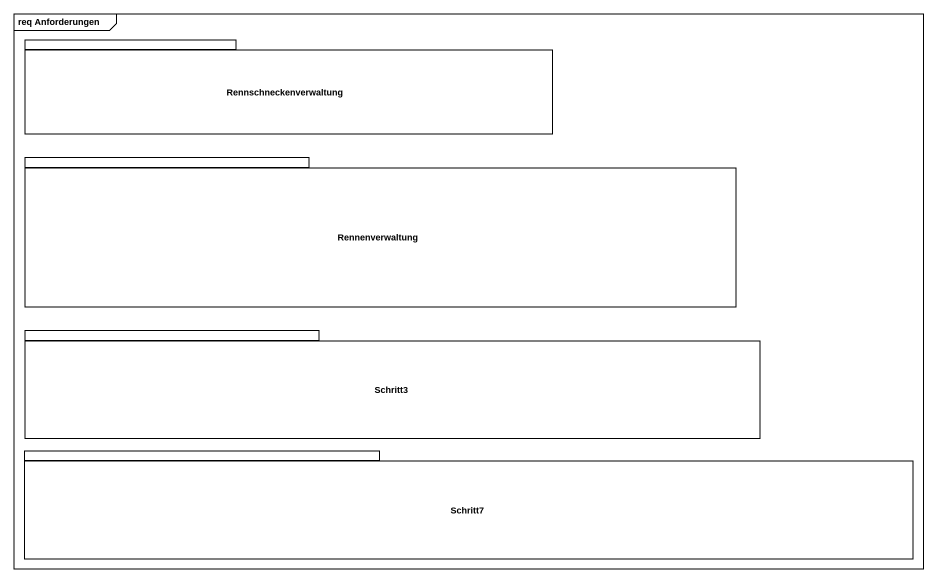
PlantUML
@startuml
mainframe req Anforderungen
package Rennschneckenverwaltung {
}
package Rennenverwaltung {
}
package Schritt3 {
}
package Schritt7 {
}
@enduml
